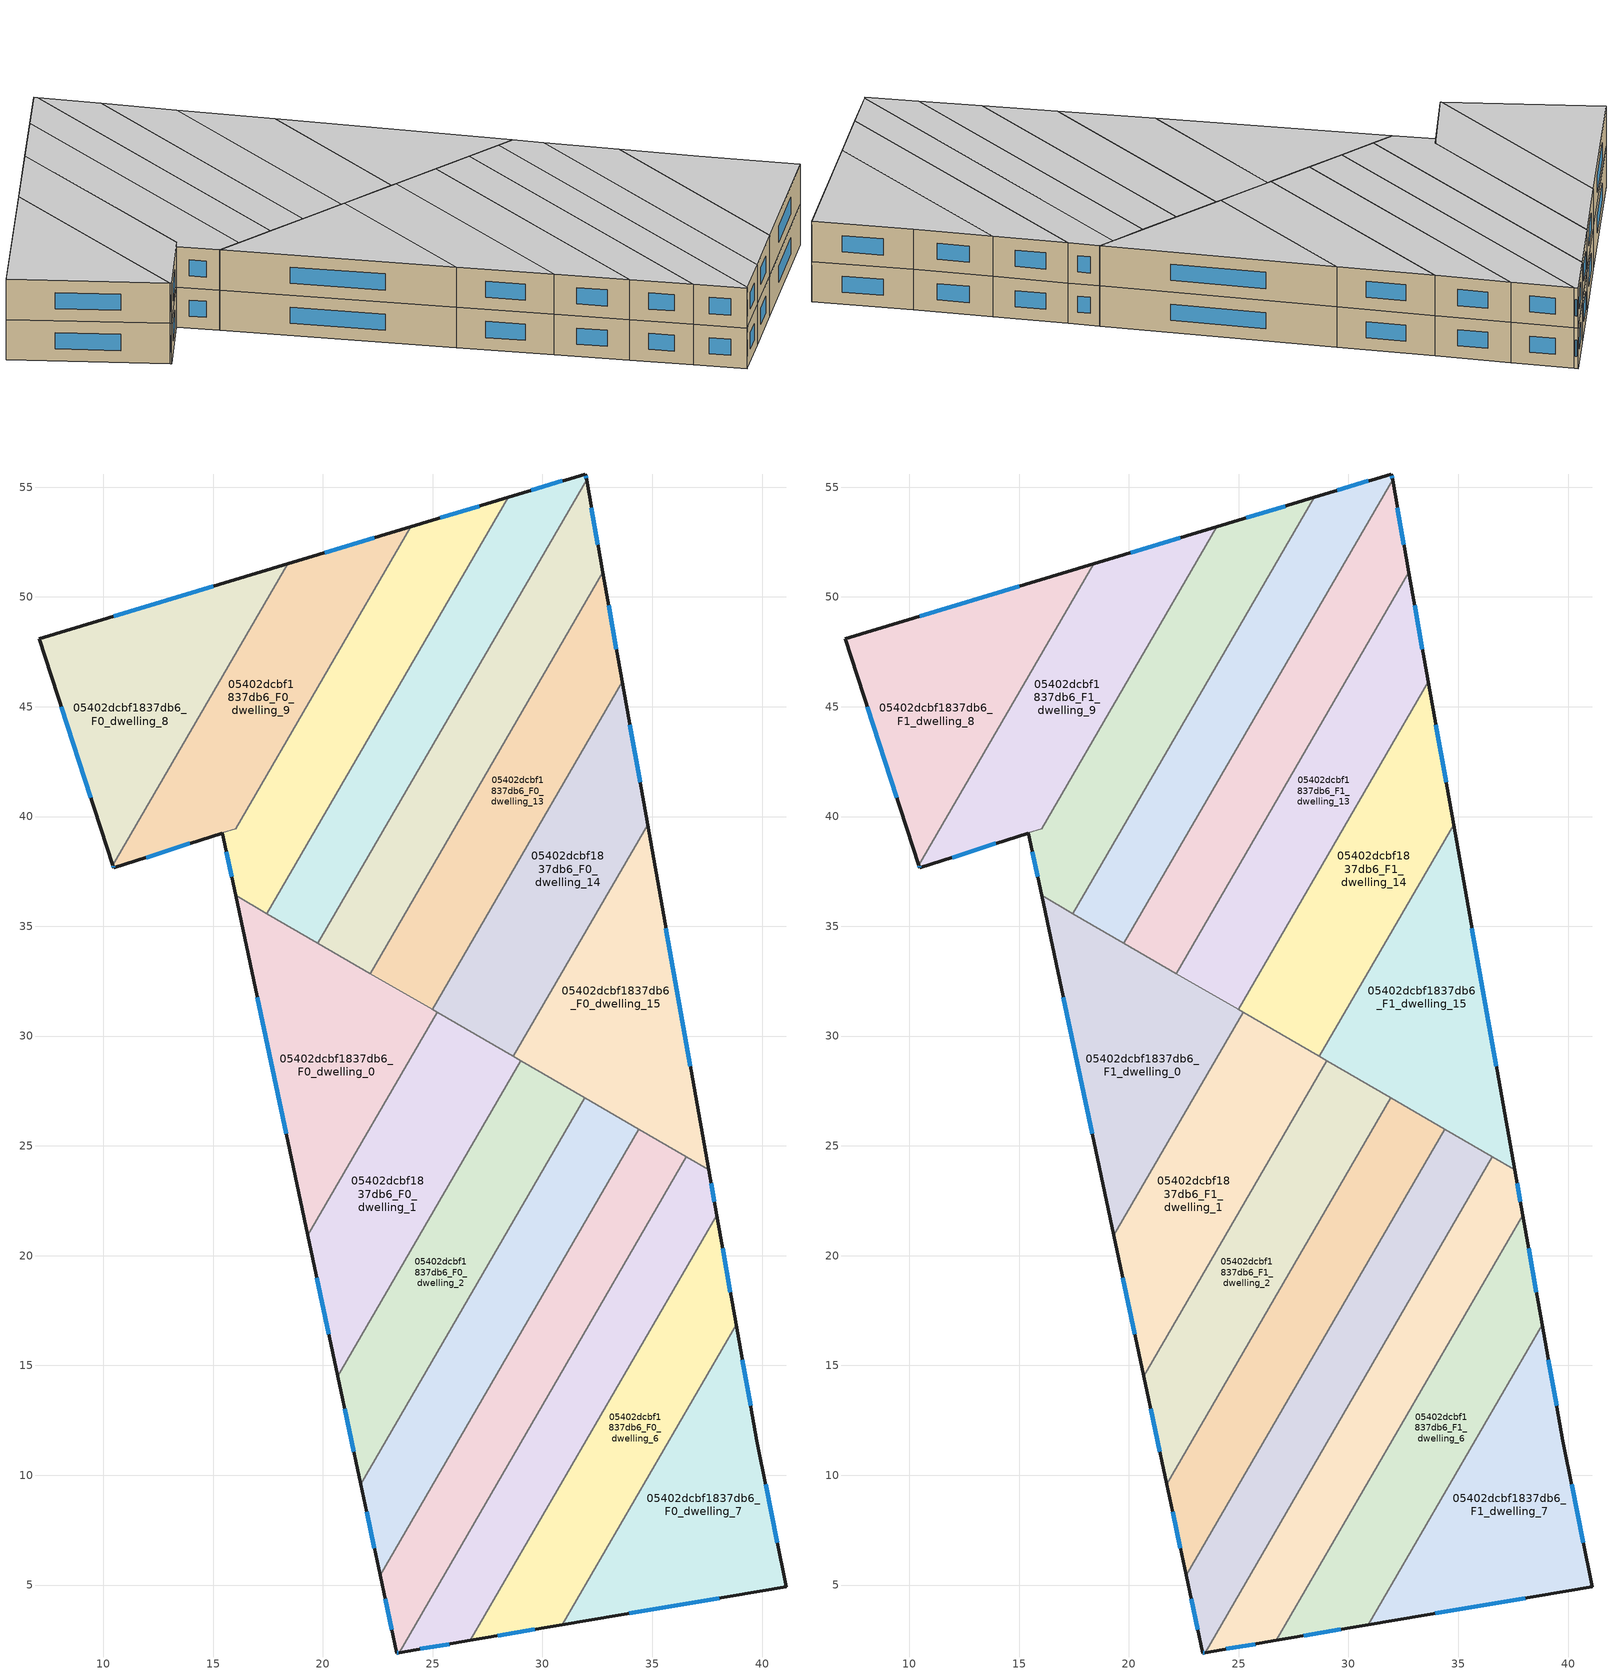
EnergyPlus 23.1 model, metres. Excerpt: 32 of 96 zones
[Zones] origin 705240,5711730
05402dcbf1837db6_F0_dwelling_0
 floor ground (EU_floor_Construction): 25.21,31.08 19.32,20.92 16.03,36.41 z0
 wall outside (EU_wall_Construction): 16.03,36.41 19.32,20.92 z0:3
 wall to 05402dcbf1837db6_F0_dwelling_1 (EU_wall_Construction): 19.32,20.92 25.21,31.08 z0:3
 wall to 05402dcbf1837db6_F0_dwelling_13 (EU_wall_Construction): 24.99,31.21 22.16,32.85 z0:3
 wall to 05402dcbf1837db6_F0_dwelling_10 (EU_wall_Construction): 17.45,35.58 16.03,36.41 z0:3
 wall to 05402dcbf1837db6_F0_dwelling_14 (EU_wall_Construction): 25.21,31.08 24.99,31.21 z0:3
 wall to 05402dcbf1837db6_F0_dwelling_11 (EU_wall_Construction): 19.78,34.23 17.45,35.58 z0:3
 wall to 05402dcbf1837db6_F0_dwelling_12 (EU_wall_Construction): 22.16,32.85 19.78,34.23 z0:3
 window (EU_Window_Construction): 17.01,31.77 18.33,25.56 z0.9:2.1
05402dcbf1837db6_F0_dwelling_1
 floor ground (EU_floor_Construction): 29.01,28.88 20.68,14.51 19.32,20.92 25.21,31.08 z0
 wall outside (EU_wall_Construction): 19.32,20.92 20.68,14.51 z0:3
 wall to 05402dcbf1837db6_F0_dwelling_2 (EU_wall_Construction): 20.68,14.51 29.01,28.88 z0:3
 wall to 05402dcbf1837db6_F0_dwelling_14 (EU_wall_Construction): 28.67,29.07 25.21,31.08 z0:3
 wall to 05402dcbf1837db6_F0_dwelling_15 (EU_wall_Construction): 29.01,28.88 28.67,29.07 z0:3
 window (EU_Window_Construction): 19.73,19 20.27,16.43 z0.9:2.1
05402dcbf1837db6_F0_dwelling_10
 floor ground (EU_floor_Construction): 28.44,54.54 17.45,35.58 16.03,36.41 15.42,39.25 16.04,39.45 24.01,53.2 z0
 wall outside (EU_wall_Construction): 28.44,54.54 24.01,53.2 / 15.42,39.25 16.03,36.41 z0:3
 wall to 05402dcbf1837db6_F0_dwelling_11 (EU_wall_Construction): 17.45,35.58 28.44,54.54 z0:3
 wall to 05402dcbf1837db6_F0_dwelling_9 (EU_wall_Construction): 24.01,53.2 16.04,39.45 15.42,39.25 z0:3
 window (EU_Window_Construction): 27.12,54.13 25.34,53.6 / 15.6,38.4 15.85,37.26 z0.9:2.1
05402dcbf1837db6_F0_dwelling_11
 floor ground (EU_floor_Construction): 31.96,55.6 32.01,55.33 19.78,34.23 17.45,35.58 28.44,54.54 z0
 wall outside (EU_wall_Construction): 32.01,55.33 31.96,55.6 28.44,54.54 z0:3
 wall to 05402dcbf1837db6_F0_dwelling_12 (EU_wall_Construction): 19.78,34.23 32.01,55.33 z0:3
 window (EU_Window_Construction): 31.99,55.41 31.97,55.52 / 30.91,55.28 29.49,54.85 z0.9:2.1
05402dcbf1837db6_F0_dwelling_12
 floor ground (EU_floor_Construction): 32.01,55.33 32.75,51.12 22.16,32.85 19.78,34.23 z0
 wall outside (EU_wall_Construction): 32.75,51.12 32.01,55.33 z0:3
 wall to 05402dcbf1837db6_F0_dwelling_13 (EU_wall_Construction): 22.16,32.85 32.75,51.12 z0:3
 window (EU_Window_Construction): 32.53,52.38 32.23,54.07 z0.9:2.1
05402dcbf1837db6_F0_dwelling_13
 floor ground (EU_floor_Construction): 32.75,51.12 33.64,46.13 24.99,31.21 22.16,32.85 z0
 wall outside (EU_wall_Construction): 33.64,46.13 32.75,51.12 z0:3
 wall to 05402dcbf1837db6_F0_dwelling_14 (EU_wall_Construction): 24.99,31.21 33.64,46.13 z0:3
 window (EU_Window_Construction): 33.37,47.62 33.02,49.62 z0.9:2.1
05402dcbf1837db6_F0_dwelling_14
 floor ground (EU_floor_Construction): 33.64,46.13 34.79,39.62 28.67,29.08 24.99,31.21 z0
 wall outside (EU_wall_Construction): 34.79,39.62 33.64,46.13 z0:3
 wall to 05402dcbf1837db6_F0_dwelling_15 (EU_wall_Construction): 28.67,29.08 34.79,39.62 z0:3
 window (EU_Window_Construction): 34.44,41.57 33.98,44.18 z0.9:2.1
05402dcbf1837db6_F0_dwelling_15
 floor ground (EU_floor_Construction): 34.79,39.62 37.57,23.92 28.67,29.08 z0
 wall outside (EU_wall_Construction): 37.57,23.92 34.79,39.62 z0:3
 wall to 05402dcbf1837db6_F0_dwelling_2 (EU_wall_Construction): 29.01,28.88 31.93,27.19 z0:3
 wall to 05402dcbf1837db6_F0_dwelling_3 (EU_wall_Construction): 31.93,27.19 34.39,25.76 z0:3
 wall to 05402dcbf1837db6_F0_dwelling_4 (EU_wall_Construction): 34.39,25.76 36.56,24.5 z0:3
 wall to 05402dcbf1837db6_F0_dwelling_5 (EU_wall_Construction): 36.56,24.5 37.57,23.92 z0:3
 window (EU_Window_Construction): 36.74,28.62 35.62,34.92 z0.9:2.1
05402dcbf1837db6_F0_dwelling_2
 floor ground (EU_floor_Construction): 31.93,27.19 21.73,9.59 20.68,14.51 29.01,28.88 z0
 wall outside (EU_wall_Construction): 20.68,14.51 21.73,9.59 z0:3
 wall to 05402dcbf1837db6_F0_dwelling_3 (EU_wall_Construction): 21.73,9.59 31.93,27.19 z0:3
 window (EU_Window_Construction): 21,13.04 21.42,11.06 z0.9:2.1
05402dcbf1837db6_F0_dwelling_3
 floor ground (EU_floor_Construction): 34.39,25.76 22.61,5.44 21.73,9.59 31.93,27.19 z0
 wall outside (EU_wall_Construction): 21.73,9.59 22.61,5.44 z0:3
 wall to 05402dcbf1837db6_F0_dwelling_4 (EU_wall_Construction): 22.61,5.44 34.39,25.76 z0:3
 window (EU_Window_Construction): 21.99,8.35 22.35,6.68 z0.9:2.1
05402dcbf1837db6_F0_dwelling_4
 floor ground (EU_floor_Construction): 36.56,24.5 23.47,1.92 23.36,1.91 22.61,5.44 34.39,25.76 z0
 wall outside (EU_wall_Construction): 22.61,5.44 23.36,1.91 23.47,1.92 z0:3
 wall to 05402dcbf1837db6_F0_dwelling_5 (EU_wall_Construction): 23.47,1.92 36.56,24.5 z0:3
 window (EU_Window_Construction): 23.39,1.91 23.44,1.92 / 22.84,4.38 23.14,2.96 z0.9:2.1
05402dcbf1837db6_F0_dwelling_5
 floor ground (EU_floor_Construction): 37.57,23.92 37.94,21.84 26.72,2.48 23.47,1.92 36.56,24.5 z0
 wall outside (EU_wall_Construction): 37.94,21.84 37.57,23.92 / 23.47,1.92 26.72,2.48 z0:3
 wall to 05402dcbf1837db6_F0_dwelling_6 (EU_wall_Construction): 26.72,2.48 37.94,21.84 z0:3
 window (EU_Window_Construction): 37.83,22.46 37.68,23.3 / 24.44,2.09 25.74,2.31 z0.9:2.1
05402dcbf1837db6_F0_dwelling_6
 floor ground (EU_floor_Construction): 37.94,21.84 38.82,16.85 30.91,3.19 26.72,2.48 z0
 wall outside (EU_wall_Construction): 26.72,2.48 30.91,3.19 / 38.82,16.85 37.94,21.84 z0:3
 wall to 05402dcbf1837db6_F0_dwelling_7 (EU_wall_Construction): 30.91,3.19 38.82,16.85 z0:3
 window (EU_Window_Construction): 27.97,2.69 29.65,2.98 / 38.56,18.34 38.2,20.34 z0.9:2.1
05402dcbf1837db6_F0_dwelling_7
 floor ground (EU_floor_Construction): 38.82,16.85 39.76,11.58 41.1,4.93 30.91,3.19 z0
 wall outside (EU_wall_Construction): 30.91,3.19 41.1,4.93 39.76,11.58 38.82,16.85 z0:3
 window (EU_Window_Construction): 39.48,13.16 39.1,15.27 / 40.7,6.92 40.16,9.59 / 33.96,3.71 38.05,4.41 z0.9:2.1
05402dcbf1837db6_F0_dwelling_8
 floor ground (EU_floor_Construction): 18.4,51.5 10.44,37.77 7.08,48.09 z0
 wall outside (EU_wall_Construction): 18.4,51.5 7.08,48.09 10.44,37.77 z0:3
 wall to 05402dcbf1837db6_F0_dwelling_9 (EU_wall_Construction): 10.44,37.77 18.4,51.5 z0:3
 window (EU_Window_Construction): 15.01,50.48 10.47,49.11 / 8.09,45 9.43,40.86 z0.9:2.1
05402dcbf1837db6_F0_dwelling_9
 floor ground (EU_floor_Construction): 24.01,53.2 16.04,39.45 10.47,37.66 10.44,37.76 18.4,51.5 z0
 wall outside (EU_wall_Construction): 10.44,37.76 10.47,37.66 15.42,39.25 / 24.01,53.2 18.4,51.5 z0:3
 window (EU_Window_Construction): 11.95,38.13 13.94,38.77 / 10.45,37.73 10.46,37.69 / 22.33,52.69 20.08,52.01 z0.9:2.1
05402dcbf1837db6_F1_dwelling_0
 floor to 05402dcbf1837db6_F0_dwelling_0 (EU_floor_Construction): 25.21,31.08 19.32,20.92 16.03,36.41 z3
 wall outside (EU_wall_Construction): 16.03,36.41 19.32,20.92 z3:6
 wall to 05402dcbf1837db6_F1_dwelling_1 (EU_wall_Construction): 19.32,20.92 25.21,31.08 z3:6
 wall to 05402dcbf1837db6_F1_dwelling_13 (EU_wall_Construction): 24.99,31.21 22.16,32.85 z3:6
 wall to 05402dcbf1837db6_F1_dwelling_10 (EU_wall_Construction): 17.45,35.58 16.03,36.41 z3:6
 wall to 05402dcbf1837db6_F1_dwelling_14 (EU_wall_Construction): 25.21,31.08 24.99,31.21 z3:6
 wall to 05402dcbf1837db6_F1_dwelling_11 (EU_wall_Construction): 19.78,34.23 17.45,35.58 z3:6
 wall to 05402dcbf1837db6_F1_dwelling_12 (EU_wall_Construction): 22.16,32.85 19.78,34.23 z3:6
 window (EU_Window_Construction): 17.01,31.77 18.33,25.56 z3.9:5.1
 ceiling to 05402dcbf1837db6_F2_dwelling_0 (EU_floor_Construction): 19.32,20.92 25.21,31.08 16.03,36.41 z6
05402dcbf1837db6_F1_dwelling_1
 floor to 05402dcbf1837db6_F0_dwelling_1 (EU_floor_Construction): 29.01,28.88 20.68,14.51 19.32,20.92 25.21,31.08 z3
 wall outside (EU_wall_Construction): 19.32,20.92 20.68,14.51 z3:6
 wall to 05402dcbf1837db6_F1_dwelling_2 (EU_wall_Construction): 20.68,14.51 29.01,28.88 z3:6
 wall to 05402dcbf1837db6_F1_dwelling_14 (EU_wall_Construction): 28.67,29.07 25.21,31.08 z3:6
 wall to 05402dcbf1837db6_F1_dwelling_15 (EU_wall_Construction): 29.01,28.88 28.67,29.07 z3:6
 window (EU_Window_Construction): 19.73,19 20.27,16.43 z3.9:5.1
 ceiling to 05402dcbf1837db6_F2_dwelling_1 (EU_floor_Construction): 20.68,14.51 29.01,28.88 25.21,31.08 19.32,20.92 z6
05402dcbf1837db6_F1_dwelling_10
 floor to 05402dcbf1837db6_F0_dwelling_10 (EU_floor_Construction): 28.44,54.54 17.45,35.58 16.03,36.41 15.42,39.25 16.04,39.45 24.01,53.2 z3
 wall outside (EU_wall_Construction): 28.44,54.54 24.01,53.2 / 15.42,39.25 16.03,36.41 z3:6
 wall to 05402dcbf1837db6_F1_dwelling_11 (EU_wall_Construction): 17.45,35.58 28.44,54.54 z3:6
 wall to 05402dcbf1837db6_F1_dwelling_9 (EU_wall_Construction): 24.01,53.2 16.04,39.45 15.42,39.25 z3:6
 window (EU_Window_Construction): 27.12,54.13 25.34,53.6 / 15.6,38.4 15.85,37.26 z3.9:5.1
 ceiling to 05402dcbf1837db6_F2_dwelling_10 (EU_floor_Construction): 17.45,35.58 28.44,54.54 24.01,53.2 16.04,39.45 15.42,39.25 16.03,36.41 z6
05402dcbf1837db6_F1_dwelling_11
 floor to 05402dcbf1837db6_F0_dwelling_11 (EU_floor_Construction): 31.96,55.6 32.01,55.33 19.78,34.23 17.45,35.58 28.44,54.54 z3
 wall outside (EU_wall_Construction): 32.01,55.33 31.96,55.6 28.44,54.54 z3:6
 wall to 05402dcbf1837db6_F1_dwelling_12 (EU_wall_Construction): 19.78,34.23 32.01,55.33 z3:6
 window (EU_Window_Construction): 31.99,55.41 31.97,55.52 / 30.91,55.28 29.49,54.85 z3.9:5.1
 ceiling to 05402dcbf1837db6_F2_dwelling_11 (EU_floor_Construction): 19.78,34.23 32.01,55.33 31.96,55.6 28.44,54.54 17.45,35.58 z6
05402dcbf1837db6_F1_dwelling_12
 floor to 05402dcbf1837db6_F0_dwelling_12 (EU_floor_Construction): 32.01,55.33 32.75,51.12 22.16,32.85 19.78,34.23 z3
 wall outside (EU_wall_Construction): 32.75,51.12 32.01,55.33 z3:6
 wall to 05402dcbf1837db6_F1_dwelling_13 (EU_wall_Construction): 22.16,32.85 32.75,51.12 z3:6
 window (EU_Window_Construction): 32.53,52.38 32.23,54.07 z3.9:5.1
 ceiling to 05402dcbf1837db6_F2_dwelling_12 (EU_floor_Construction): 22.16,32.85 32.75,51.12 32.01,55.33 19.78,34.23 z6
05402dcbf1837db6_F1_dwelling_13
 floor to 05402dcbf1837db6_F0_dwelling_13 (EU_floor_Construction): 32.75,51.12 33.64,46.13 24.99,31.21 22.16,32.85 z3
 wall outside (EU_wall_Construction): 33.64,46.13 32.75,51.12 z3:6
 wall to 05402dcbf1837db6_F1_dwelling_14 (EU_wall_Construction): 24.99,31.21 33.64,46.13 z3:6
 window (EU_Window_Construction): 33.37,47.62 33.02,49.62 z3.9:5.1
 ceiling to 05402dcbf1837db6_F2_dwelling_13 (EU_floor_Construction): 24.99,31.21 33.64,46.13 32.75,51.12 22.16,32.85 z6
05402dcbf1837db6_F1_dwelling_14
 floor to 05402dcbf1837db6_F0_dwelling_14 (EU_floor_Construction): 33.64,46.13 34.79,39.62 28.67,29.08 24.99,31.21 z3
 wall outside (EU_wall_Construction): 34.79,39.62 33.64,46.13 z3:6
 wall to 05402dcbf1837db6_F1_dwelling_15 (EU_wall_Construction): 28.67,29.08 34.79,39.62 z3:6
 window (EU_Window_Construction): 34.44,41.57 33.98,44.18 z3.9:5.1
 ceiling to 05402dcbf1837db6_F2_dwelling_14 (EU_floor_Construction): 28.67,29.08 34.79,39.62 33.64,46.13 24.99,31.21 z6
05402dcbf1837db6_F1_dwelling_15
 floor to 05402dcbf1837db6_F0_dwelling_15 (EU_floor_Construction): 34.79,39.62 37.57,23.92 28.67,29.08 z3
 wall outside (EU_wall_Construction): 37.57,23.92 34.79,39.62 z3:6
 wall to 05402dcbf1837db6_F1_dwelling_2 (EU_wall_Construction): 29.01,28.88 31.93,27.19 z3:6
 wall to 05402dcbf1837db6_F1_dwelling_3 (EU_wall_Construction): 31.93,27.19 34.39,25.76 z3:6
 wall to 05402dcbf1837db6_F1_dwelling_4 (EU_wall_Construction): 34.39,25.76 36.56,24.5 z3:6
 wall to 05402dcbf1837db6_F1_dwelling_5 (EU_wall_Construction): 36.56,24.5 37.57,23.92 z3:6
 window (EU_Window_Construction): 36.74,28.62 35.62,34.92 z3.9:5.1
 ceiling to 05402dcbf1837db6_F2_dwelling_15 (EU_floor_Construction): 37.57,23.92 34.79,39.62 28.67,29.08 z6
05402dcbf1837db6_F1_dwelling_2
 floor to 05402dcbf1837db6_F0_dwelling_2 (EU_floor_Construction): 31.93,27.19 21.73,9.59 20.68,14.51 29.01,28.88 z3
 wall outside (EU_wall_Construction): 20.68,14.51 21.73,9.59 z3:6
 wall to 05402dcbf1837db6_F1_dwelling_3 (EU_wall_Construction): 21.73,9.59 31.93,27.19 z3:6
 window (EU_Window_Construction): 21,13.04 21.42,11.06 z3.9:5.1
 ceiling to 05402dcbf1837db6_F2_dwelling_2 (EU_floor_Construction): 21.73,9.59 31.93,27.19 29.01,28.88 20.68,14.51 z6
05402dcbf1837db6_F1_dwelling_3
 floor to 05402dcbf1837db6_F0_dwelling_3 (EU_floor_Construction): 34.39,25.76 22.61,5.44 21.73,9.59 31.93,27.19 z3
 wall outside (EU_wall_Construction): 21.73,9.59 22.61,5.44 z3:6
 wall to 05402dcbf1837db6_F1_dwelling_4 (EU_wall_Construction): 22.61,5.44 34.39,25.76 z3:6
 window (EU_Window_Construction): 21.99,8.35 22.35,6.68 z3.9:5.1
 ceiling to 05402dcbf1837db6_F2_dwelling_3 (EU_floor_Construction): 22.61,5.44 34.39,25.76 31.93,27.19 21.73,9.59 z6
05402dcbf1837db6_F1_dwelling_4
 floor to 05402dcbf1837db6_F0_dwelling_4 (EU_floor_Construction): 36.56,24.5 23.47,1.92 23.36,1.91 22.61,5.44 34.39,25.76 z3
 wall outside (EU_wall_Construction): 22.61,5.44 23.36,1.91 23.47,1.92 z3:6
 wall to 05402dcbf1837db6_F1_dwelling_5 (EU_wall_Construction): 23.47,1.92 36.56,24.5 z3:6
 window (EU_Window_Construction): 23.39,1.91 23.44,1.92 / 22.84,4.38 23.14,2.96 z3.9:5.1
 ceiling to 05402dcbf1837db6_F2_dwelling_4 (EU_floor_Construction): 23.47,1.92 36.56,24.5 34.39,25.76 22.61,5.44 23.36,1.91 z6
05402dcbf1837db6_F1_dwelling_5
 floor to 05402dcbf1837db6_F0_dwelling_5 (EU_floor_Construction): 37.57,23.92 37.94,21.84 26.72,2.48 23.47,1.92 36.56,24.5 z3
 wall outside (EU_wall_Construction): 37.94,21.84 37.57,23.92 / 23.47,1.92 26.72,2.48 z3:6
 wall to 05402dcbf1837db6_F1_dwelling_6 (EU_wall_Construction): 26.72,2.48 37.94,21.84 z3:6
 window (EU_Window_Construction): 37.83,22.46 37.68,23.3 / 24.44,2.09 25.74,2.31 z3.9:5.1
 ceiling to 05402dcbf1837db6_F2_dwelling_5 (EU_floor_Construction): 26.72,2.48 37.94,21.84 37.57,23.92 36.56,24.5 23.47,1.92 z6
05402dcbf1837db6_F1_dwelling_6
 floor to 05402dcbf1837db6_F0_dwelling_6 (EU_floor_Construction): 37.94,21.84 38.82,16.85 30.91,3.19 26.72,2.48 z3
 wall outside (EU_wall_Construction): 26.72,2.48 30.91,3.19 / 38.82,16.85 37.94,21.84 z3:6
 wall to 05402dcbf1837db6_F1_dwelling_7 (EU_wall_Construction): 30.91,3.19 38.82,16.85 z3:6
 window (EU_Window_Construction): 27.97,2.69 29.65,2.98 / 38.56,18.34 38.2,20.34 z3.9:5.1
 ceiling to 05402dcbf1837db6_F2_dwelling_6 (EU_floor_Construction): 30.91,3.19 38.82,16.85 37.94,21.84 26.72,2.48 z6
05402dcbf1837db6_F1_dwelling_7
 floor to 05402dcbf1837db6_F0_dwelling_7 (EU_floor_Construction): 38.82,16.85 39.76,11.58 41.1,4.93 30.91,3.19 z3
 wall outside (EU_wall_Construction): 30.91,3.19 41.1,4.93 39.76,11.58 38.82,16.85 z3:6
 window (EU_Window_Construction): 39.48,13.16 39.1,15.27 / 40.7,6.92 40.16,9.59 / 33.96,3.71 38.05,4.41 z3.9:5.1
 ceiling to 05402dcbf1837db6_F2_dwelling_7 (EU_floor_Construction): 41.1,4.93 39.76,11.58 38.82,16.85 30.91,3.19 z6
05402dcbf1837db6_F1_dwelling_8
 floor to 05402dcbf1837db6_F0_dwelling_8 (EU_floor_Construction): 18.4,51.5 10.44,37.77 7.08,48.09 z3
 wall outside (EU_wall_Construction): 18.4,51.5 7.08,48.09 10.44,37.77 z3:6
 wall to 05402dcbf1837db6_F1_dwelling_9 (EU_wall_Construction): 10.44,37.77 18.4,51.5 z3:6
 window (EU_Window_Construction): 15.01,50.48 10.47,49.11 / 8.09,45 9.43,40.86 z3.9:5.1
 ceiling to 05402dcbf1837db6_F2_dwelling_8 (EU_floor_Construction): 10.44,37.77 18.4,51.5 7.08,48.09 z6
05402dcbf1837db6_F1_dwelling_9
 floor to 05402dcbf1837db6_F0_dwelling_9 (EU_floor_Construction): 24.01,53.2 16.04,39.45 10.47,37.66 10.44,37.76 18.4,51.5 z3
 wall outside (EU_wall_Construction): 10.44,37.76 10.47,37.66 15.42,39.25 / 24.01,53.2 18.4,51.5 z3:6
 window (EU_Window_Construction): 11.95,38.13 13.94,38.77 / 10.45,37.73 10.46,37.69 / 22.33,52.69 20.08,52.01 z3.9:5.1
 ceiling to 05402dcbf1837db6_F2_dwelling_9 (EU_floor_Construction): 16.04,39.45 24.01,53.2 18.4,51.5 10.44,37.76 10.47,37.66 z6
[Building]
EU S2 Campaign: North Axis=0; Terrain=City; Solar Distribution=FullExterior
[Site:Location]
London: Latitude=51.5; Longitude=-0.5; Time Zone=0; Elevation=25
[SizingPeriod:WeatherFileDays]
AnnualSizingPeriod: Begin Month=1; Begin Day of Month=1; End Month=12; End Day of Month=31; Day of Week for Start Day=Monday; Use Weather File Daylight Saving Period=No; Use Weather File Rain and Snow Indicators=No
[MATERIAL]
EU_InternalMass_Material: Roughness=MediumRough; Thickness=0.1; Conductivity=1; Density=1800; Specific Heat=900; Thermal Absorptance=0.9; Solar Absorptance=0.7; Visible Absorptance=0.7
[MATERIAL:NOMASS] Roughness=MediumRough; Thermal Absorptance=0.9; Solar Absorptance=0.7; Visible Absorptance=0.7
Name | Thermal Resistance
EU_wall_NoMass | 1.04674
EU_floor_NoMass | 2.04616
[WINDOWMATERIAL:SIMPLEGLAZINGSYSTEM]
EU_Window_SimpleGlazing: UFactor=4.25843; Solar Heat Gain Coefficient=0.85; Visible Transmittance=0.85
[CONSTRUCTION]
EU_wall_Construction: EU_wall_NoMass
EU_floor_Construction: EU_floor_NoMass
EU_Window_Construction: EU_Window_SimpleGlazing
EU_InternalMass_Construction: EU_InternalMass_Material
[ZONE] Type=1; Multiplier=1; Ceiling Height=autocalculate; Floor Area=autocalculate; Part of Total Floor Area=Yes
Name | Volume
05402dcbf1837db6_F0_dwelling_0; 05402dcbf1837db6_F1_dwelling_0; 05402dcbf1837db6_F0_dwelling_6; 05402dcbf1837db6_F1_dwelling_6 | 186.935
05402dcbf1837db6_F0_dwelling_1; 05402dcbf1837db6_F1_dwelling_1 | 186.94
05402dcbf1837db6_F0_dwelling_10; 05402dcbf1837db6_F1_dwelling_10 | 188.69
05402dcbf1837db6_F0_dwelling_11; 05402dcbf1837db6_F1_dwelling_11 | 188.03
05402dcbf1837db6_F0_dwelling_12; 05402dcbf1837db6_F1_dwelling_12 | 188.012
05402dcbf1837db6_F0_dwelling_13; 05402dcbf1837db6_F1_dwelling_13 | 188.083
05402dcbf1837db6_F0_dwelling_14; 05402dcbf1837db6_F1_dwelling_14 | 188.027
05402dcbf1837db6_F0_dwelling_15; 05402dcbf1837db6_F1_dwelling_15 | 188.047
05402dcbf1837db6_F0_dwelling_2; 05402dcbf1837db6_F1_dwelling_2 | 186.942
05402dcbf1837db6_F0_dwelling_3; 05402dcbf1837db6_F1_dwelling_3 | 186.916
05402dcbf1837db6_F0_dwelling_4; 05402dcbf1837db6_F1_dwelling_4 | 186.972
05402dcbf1837db6_F0_dwelling_5; 05402dcbf1837db6_F1_dwelling_5 | 186.962
05402dcbf1837db6_F0_dwelling_7; 05402dcbf1837db6_F1_dwelling_7 | 186.943
05402dcbf1837db6_F0_dwelling_8; 05402dcbf1837db6_F1_dwelling_8 | 192.348
05402dcbf1837db6_F0_dwelling_9; 05402dcbf1837db6_F1_dwelling_9 | 191.756
[INTERNALMASS] Construction=EU_InternalMass_Construction
Name | Zone or ZoneList | Surface Area
05402dcbf1837db6_F0_dwelling_0_EU_InternalMass | 05402dcbf1837db6_F0_dwelling_0 | 62.3118
05402dcbf1837db6_F0_dwelling_1_EU_InternalMass | 05402dcbf1837db6_F0_dwelling_1 | 62.3132
05402dcbf1837db6_F0_dwelling_2_EU_InternalMass | 05402dcbf1837db6_F0_dwelling_2 | 62.314
05402dcbf1837db6_F0_dwelling_3_EU_InternalMass | 05402dcbf1837db6_F0_dwelling_3 | 62.305
05402dcbf1837db6_F0_dwelling_4_EU_InternalMass | 05402dcbf1837db6_F0_dwelling_4 | 62.3242
05402dcbf1837db6_F0_dwelling_5_EU_InternalMass | 05402dcbf1837db6_F0_dwelling_5 | 62.3204
05402dcbf1837db6_F0_dwelling_6_EU_InternalMass | 05402dcbf1837db6_F0_dwelling_6 | 62.3121
05402dcbf1837db6_F0_dwelling_7_EU_InternalMass | 05402dcbf1837db6_F0_dwelling_7 | 62.3143
05402dcbf1837db6_F0_dwelling_8_EU_InternalMass | 05402dcbf1837db6_F0_dwelling_8 | 64.1134
05402dcbf1837db6_F0_dwelling_9_EU_InternalMass | 05402dcbf1837db6_F0_dwelling_9 | 63.9667
05402dcbf1837db6_F0_dwelling_10_EU_InternalMass | 05402dcbf1837db6_F0_dwelling_10 | 62.8956
05402dcbf1837db6_F0_dwelling_11_EU_InternalMass | 05402dcbf1837db6_F0_dwelling_11 | 62.6764
05402dcbf1837db6_F0_dwelling_12_EU_InternalMass | 05402dcbf1837db6_F0_dwelling_12 | 62.6708
05402dcbf1837db6_F0_dwelling_13_EU_InternalMass | 05402dcbf1837db6_F0_dwelling_13 | 62.6941
05402dcbf1837db6_F0_dwelling_14_EU_InternalMass | 05402dcbf1837db6_F0_dwelling_14 | 62.6761
05402dcbf1837db6_F0_dwelling_15_EU_InternalMass | 05402dcbf1837db6_F0_dwelling_15 | 62.6825
05402dcbf1837db6_F1_dwelling_0_EU_InternalMass | 05402dcbf1837db6_F1_dwelling_0 | 62.3118
05402dcbf1837db6_F1_dwelling_1_EU_InternalMass | 05402dcbf1837db6_F1_dwelling_1 | 62.3132
05402dcbf1837db6_F1_dwelling_2_EU_InternalMass | 05402dcbf1837db6_F1_dwelling_2 | 62.314
05402dcbf1837db6_F1_dwelling_3_EU_InternalMass | 05402dcbf1837db6_F1_dwelling_3 | 62.305
05402dcbf1837db6_F1_dwelling_4_EU_InternalMass | 05402dcbf1837db6_F1_dwelling_4 | 62.3242
05402dcbf1837db6_F1_dwelling_5_EU_InternalMass | 05402dcbf1837db6_F1_dwelling_5 | 62.3204
05402dcbf1837db6_F1_dwelling_6_EU_InternalMass | 05402dcbf1837db6_F1_dwelling_6 | 62.3121
05402dcbf1837db6_F1_dwelling_7_EU_InternalMass | 05402dcbf1837db6_F1_dwelling_7 | 62.3143
05402dcbf1837db6_F1_dwelling_8_EU_InternalMass | 05402dcbf1837db6_F1_dwelling_8 | 64.1134
05402dcbf1837db6_F1_dwelling_9_EU_InternalMass | 05402dcbf1837db6_F1_dwelling_9 | 63.9667
05402dcbf1837db6_F1_dwelling_10_EU_InternalMass | 05402dcbf1837db6_F1_dwelling_10 | 62.8956
05402dcbf1837db6_F1_dwelling_11_EU_InternalMass | 05402dcbf1837db6_F1_dwelling_11 | 62.6764
05402dcbf1837db6_F1_dwelling_12_EU_InternalMass | 05402dcbf1837db6_F1_dwelling_12 | 62.6708
05402dcbf1837db6_F1_dwelling_13_EU_InternalMass | 05402dcbf1837db6_F1_dwelling_13 | 62.6941
05402dcbf1837db6_F1_dwelling_14_EU_InternalMass | 05402dcbf1837db6_F1_dwelling_14 | 62.6761
05402dcbf1837db6_F1_dwelling_15_EU_InternalMass | 05402dcbf1837db6_F1_dwelling_15 | 62.6825
[OTHEREQUIPMENT] Fuel Type=Electricity; Design Level Calculation Method=Watts/Area; Power per Zone Floor Area=1; Fraction Latent=0; Fraction Radiant=0; Fraction Lost=0; Carbon Dioxide Generation Rate=0; EndUse Subcategory=EU_Step8_InternalGains
Name | Zone or ZoneList or Space or SpaceList | Schedule
EU_Step8_InternalGain_05402dcbf1837db6_F0_dwelling_0_f000 | 05402dcbf1837db6_F0_dwelling_0 | EU_Step8_GainSchedule_05402dcbf1837db6_F0_dwelling_0_f000
EU_Step8_InternalGain_05402dcbf1837db6_F0_dwelling_1_f000 | 05402dcbf1837db6_F0_dwelling_1 | EU_Step8_GainSchedule_05402dcbf1837db6_F0_dwelling_1_f000
EU_Step8_InternalGain_05402dcbf1837db6_F0_dwelling_2_f000 | 05402dcbf1837db6_F0_dwelling_2 | EU_Step8_GainSchedule_05402dcbf1837db6_F0_dwelling_2_f000
EU_Step8_InternalGain_05402dcbf1837db6_F0_dwelling_3_f000 | 05402dcbf1837db6_F0_dwelling_3 | EU_Step8_GainSchedule_05402dcbf1837db6_F0_dwelling_3_f000
EU_Step8_InternalGain_05402dcbf1837db6_F0_dwelling_4_f000 | 05402dcbf1837db6_F0_dwelling_4 | EU_Step8_GainSchedule_05402dcbf1837db6_F0_dwelling_4_f000
EU_Step8_InternalGain_05402dcbf1837db6_F0_dwelling_5_f000 | 05402dcbf1837db6_F0_dwelling_5 | EU_Step8_GainSchedule_05402dcbf1837db6_F0_dwelling_5_f000
EU_Step8_InternalGain_05402dcbf1837db6_F0_dwelling_6_f000 | 05402dcbf1837db6_F0_dwelling_6 | EU_Step8_GainSchedule_05402dcbf1837db6_F0_dwelling_6_f000
EU_Step8_InternalGain_05402dcbf1837db6_F0_dwelling_7_f000 | 05402dcbf1837db6_F0_dwelling_7 | EU_Step8_GainSchedule_05402dcbf1837db6_F0_dwelling_7_f000
EU_Step8_InternalGain_05402dcbf1837db6_F0_dwelling_8_f000 | 05402dcbf1837db6_F0_dwelling_8 | EU_Step8_GainSchedule_05402dcbf1837db6_F0_dwelling_8_f000
EU_Step8_InternalGain_05402dcbf1837db6_F0_dwelling_9_f000 | 05402dcbf1837db6_F0_dwelling_9 | EU_Step8_GainSchedule_05402dcbf1837db6_F0_dwelling_9_f000
EU_Step8_InternalGain_05402dcbf1837db6_F0_dwelling_10_f000 | 05402dcbf1837db6_F0_dwelling_10 | EU_Step8_GainSchedule_05402dcbf1837db6_F0_dwelling_10_f000
EU_Step8_InternalGain_05402dcbf1837db6_F0_dwelling_11_f000 | 05402dcbf1837db6_F0_dwelling_11 | EU_Step8_GainSchedule_05402dcbf1837db6_F0_dwelling_11_f000
EU_Step8_InternalGain_05402dcbf1837db6_F0_dwelling_12_f000 | 05402dcbf1837db6_F0_dwelling_12 | EU_Step8_GainSchedule_05402dcbf1837db6_F0_dwelling_12_f000
EU_Step8_InternalGain_05402dcbf1837db6_F0_dwelling_13_f000 | 05402dcbf1837db6_F0_dwelling_13 | EU_Step8_GainSchedule_05402dcbf1837db6_F0_dwelling_13_f000
EU_Step8_InternalGain_05402dcbf1837db6_F0_dwelling_14_f000 | 05402dcbf1837db6_F0_dwelling_14 | EU_Step8_GainSchedule_05402dcbf1837db6_F0_dwelling_14_f000
EU_Step8_InternalGain_05402dcbf1837db6_F0_dwelling_15_f000 | 05402dcbf1837db6_F0_dwelling_15 | EU_Step8_GainSchedule_05402dcbf1837db6_F0_dwelling_15_f000
EU_Step8_InternalGain_05402dcbf1837db6_F1_dwelling_0_f000 | 05402dcbf1837db6_F1_dwelling_0 | EU_Step8_GainSchedule_05402dcbf1837db6_F1_dwelling_0_f000
EU_Step8_InternalGain_05402dcbf1837db6_F1_dwelling_1_f000 | 05402dcbf1837db6_F1_dwelling_1 | EU_Step8_GainSchedule_05402dcbf1837db6_F1_dwelling_1_f000
EU_Step8_InternalGain_05402dcbf1837db6_F1_dwelling_2_f000 | 05402dcbf1837db6_F1_dwelling_2 | EU_Step8_GainSchedule_05402dcbf1837db6_F1_dwelling_2_f000
EU_Step8_InternalGain_05402dcbf1837db6_F1_dwelling_3_f000 | 05402dcbf1837db6_F1_dwelling_3 | EU_Step8_GainSchedule_05402dcbf1837db6_F1_dwelling_3_f000
EU_Step8_InternalGain_05402dcbf1837db6_F1_dwelling_4_f000 | 05402dcbf1837db6_F1_dwelling_4 | EU_Step8_GainSchedule_05402dcbf1837db6_F1_dwelling_4_f000
EU_Step8_InternalGain_05402dcbf1837db6_F1_dwelling_5_f000 | 05402dcbf1837db6_F1_dwelling_5 | EU_Step8_GainSchedule_05402dcbf1837db6_F1_dwelling_5_f000
EU_Step8_InternalGain_05402dcbf1837db6_F1_dwelling_6_f000 | 05402dcbf1837db6_F1_dwelling_6 | EU_Step8_GainSchedule_05402dcbf1837db6_F1_dwelling_6_f000
EU_Step8_InternalGain_05402dcbf1837db6_F1_dwelling_7_f000 | 05402dcbf1837db6_F1_dwelling_7 | EU_Step8_GainSchedule_05402dcbf1837db6_F1_dwelling_7_f000
EU_Step8_InternalGain_05402dcbf1837db6_F1_dwelling_8_f000 | 05402dcbf1837db6_F1_dwelling_8 | EU_Step8_GainSchedule_05402dcbf1837db6_F1_dwelling_8_f000
EU_Step8_InternalGain_05402dcbf1837db6_F1_dwelling_9_f000 | 05402dcbf1837db6_F1_dwelling_9 | EU_Step8_GainSchedule_05402dcbf1837db6_F1_dwelling_9_f000
EU_Step8_InternalGain_05402dcbf1837db6_F1_dwelling_10_f000 | 05402dcbf1837db6_F1_dwelling_10 | EU_Step8_GainSchedule_05402dcbf1837db6_F1_dwelling_10_f000
EU_Step8_InternalGain_05402dcbf1837db6_F1_dwelling_11_f000 | 05402dcbf1837db6_F1_dwelling_11 | EU_Step8_GainSchedule_05402dcbf1837db6_F1_dwelling_11_f000
EU_Step8_InternalGain_05402dcbf1837db6_F1_dwelling_12_f000 | 05402dcbf1837db6_F1_dwelling_12 | EU_Step8_GainSchedule_05402dcbf1837db6_F1_dwelling_12_f000
EU_Step8_InternalGain_05402dcbf1837db6_F1_dwelling_13_f000 | 05402dcbf1837db6_F1_dwelling_13 | EU_Step8_GainSchedule_05402dcbf1837db6_F1_dwelling_13_f000
EU_Step8_InternalGain_05402dcbf1837db6_F1_dwelling_14_f000 | 05402dcbf1837db6_F1_dwelling_14 | EU_Step8_GainSchedule_05402dcbf1837db6_F1_dwelling_14_f000
EU_Step8_InternalGain_05402dcbf1837db6_F1_dwelling_15_f000 | 05402dcbf1837db6_F1_dwelling_15 | EU_Step8_GainSchedule_05402dcbf1837db6_F1_dwelling_15_f000
[ZONEVENTILATION:DESIGNFLOWRATE] Schedule=EU_AlwaysOn; Design Flow Rate Calculation Method=AirChanges/Hour; Air Changes per Hour=0.488719; Ventilation Type=Natural; Fan Pressure Rise=0; Fan Total Efficiency=1; Constant Term Coefficient=1; Temperature Term Coefficient=0; Velocity Term Coefficient=0; Velocity Squared Term Coefficient=0; Minimum Indoor Temperature=-100; Maximum Indoor Temperature=100; Delta Temperature=-100; Minimum Outdoor Temperature=-100; Maximum Outdoor Temperature=100; Maximum Wind Speed=40
Name | Zone or ZoneList or Space or SpaceList
EU_ConstantAir_05402dcbf1837db6_F0_dwelling_0 | 05402dcbf1837db6_F0_dwelling_0
EU_ConstantAir_05402dcbf1837db6_F0_dwelling_1 | 05402dcbf1837db6_F0_dwelling_1
EU_ConstantAir_05402dcbf1837db6_F0_dwelling_2 | 05402dcbf1837db6_F0_dwelling_2
EU_ConstantAir_05402dcbf1837db6_F0_dwelling_3 | 05402dcbf1837db6_F0_dwelling_3
EU_ConstantAir_05402dcbf1837db6_F0_dwelling_4 | 05402dcbf1837db6_F0_dwelling_4
EU_ConstantAir_05402dcbf1837db6_F0_dwelling_5 | 05402dcbf1837db6_F0_dwelling_5
EU_ConstantAir_05402dcbf1837db6_F0_dwelling_6 | 05402dcbf1837db6_F0_dwelling_6
EU_ConstantAir_05402dcbf1837db6_F0_dwelling_7 | 05402dcbf1837db6_F0_dwelling_7
EU_ConstantAir_05402dcbf1837db6_F0_dwelling_8 | 05402dcbf1837db6_F0_dwelling_8
EU_ConstantAir_05402dcbf1837db6_F0_dwelling_9 | 05402dcbf1837db6_F0_dwelling_9
EU_ConstantAir_05402dcbf1837db6_F0_dwelling_10 | 05402dcbf1837db6_F0_dwelling_10
EU_ConstantAir_05402dcbf1837db6_F0_dwelling_11 | 05402dcbf1837db6_F0_dwelling_11
EU_ConstantAir_05402dcbf1837db6_F0_dwelling_12 | 05402dcbf1837db6_F0_dwelling_12
EU_ConstantAir_05402dcbf1837db6_F0_dwelling_13 | 05402dcbf1837db6_F0_dwelling_13
EU_ConstantAir_05402dcbf1837db6_F0_dwelling_14 | 05402dcbf1837db6_F0_dwelling_14
EU_ConstantAir_05402dcbf1837db6_F0_dwelling_15 | 05402dcbf1837db6_F0_dwelling_15
EU_ConstantAir_05402dcbf1837db6_F1_dwelling_0 | 05402dcbf1837db6_F1_dwelling_0
EU_ConstantAir_05402dcbf1837db6_F1_dwelling_1 | 05402dcbf1837db6_F1_dwelling_1
EU_ConstantAir_05402dcbf1837db6_F1_dwelling_2 | 05402dcbf1837db6_F1_dwelling_2
EU_ConstantAir_05402dcbf1837db6_F1_dwelling_3 | 05402dcbf1837db6_F1_dwelling_3
EU_ConstantAir_05402dcbf1837db6_F1_dwelling_4 | 05402dcbf1837db6_F1_dwelling_4
EU_ConstantAir_05402dcbf1837db6_F1_dwelling_5 | 05402dcbf1837db6_F1_dwelling_5
EU_ConstantAir_05402dcbf1837db6_F1_dwelling_6 | 05402dcbf1837db6_F1_dwelling_6
EU_ConstantAir_05402dcbf1837db6_F1_dwelling_7 | 05402dcbf1837db6_F1_dwelling_7
EU_ConstantAir_05402dcbf1837db6_F1_dwelling_8 | 05402dcbf1837db6_F1_dwelling_8
EU_ConstantAir_05402dcbf1837db6_F1_dwelling_9 | 05402dcbf1837db6_F1_dwelling_9
EU_ConstantAir_05402dcbf1837db6_F1_dwelling_10 | 05402dcbf1837db6_F1_dwelling_10
EU_ConstantAir_05402dcbf1837db6_F1_dwelling_11 | 05402dcbf1837db6_F1_dwelling_11
EU_ConstantAir_05402dcbf1837db6_F1_dwelling_12 | 05402dcbf1837db6_F1_dwelling_12
EU_ConstantAir_05402dcbf1837db6_F1_dwelling_13 | 05402dcbf1837db6_F1_dwelling_13
EU_ConstantAir_05402dcbf1837db6_F1_dwelling_14 | 05402dcbf1837db6_F1_dwelling_14
EU_ConstantAir_05402dcbf1837db6_F1_dwelling_15 | 05402dcbf1837db6_F1_dwelling_15
[HVACTEMPLATE:THERMOSTAT] Constant Heating Setpoint=20; Constant Cooling Setpoint=50
EU_HeatOnly_05402dcbf1837db6_F0_dwelling_0; EU_HeatOnly_05402dcbf1837db6_F0_dwelling_1; EU_HeatOnly_05402dcbf1837db6_F0_dwelling_2; EU_HeatOnly_05402dcbf1837db6_F0_dwelling_3; EU_HeatOnly_05402dcbf1837db6_F0_dwelling_4; EU_HeatOnly_05402dcbf1837db6_F0_dwelling_5; EU_HeatOnly_05402dcbf1837db6_F0_dwelling_6; EU_HeatOnly_05402dcbf1837db6_F0_dwelling_7; EU_HeatOnly_05402dcbf1837db6_F0_dwelling_8; EU_HeatOnly_05402dcbf1837db6_F0_dwelling_9; EU_HeatOnly_05402dcbf1837db6_F0_dwelling_10; EU_HeatOnly_05402dcbf1837db6_F0_dwelling_11; EU_HeatOnly_05402dcbf1837db6_F0_dwelling_12; EU_HeatOnly_05402dcbf1837db6_F0_dwelling_13; EU_HeatOnly_05402dcbf1837db6_F0_dwelling_14; EU_HeatOnly_05402dcbf1837db6_F0_dwelling_15; EU_HeatOnly_05402dcbf1837db6_F1_dwelling_0; EU_HeatOnly_05402dcbf1837db6_F1_dwelling_1; EU_HeatOnly_05402dcbf1837db6_F1_dwelling_2; EU_HeatOnly_05402dcbf1837db6_F1_dwelling_3; EU_HeatOnly_05402dcbf1837db6_F1_dwelling_4; EU_HeatOnly_05402dcbf1837db6_F1_dwelling_5; EU_HeatOnly_05402dcbf1837db6_F1_dwelling_6; EU_HeatOnly_05402dcbf1837db6_F1_dwelling_7; EU_HeatOnly_05402dcbf1837db6_F1_dwelling_8; EU_HeatOnly_05402dcbf1837db6_F1_dwelling_9; EU_HeatOnly_05402dcbf1837db6_F1_dwelling_10; EU_HeatOnly_05402dcbf1837db6_F1_dwelling_11; EU_HeatOnly_05402dcbf1837db6_F1_dwelling_12; EU_HeatOnly_05402dcbf1837db6_F1_dwelling_13; EU_HeatOnly_05402dcbf1837db6_F1_dwelling_14; EU_HeatOnly_05402dcbf1837db6_F1_dwelling_15; EU_HeatOnly_05402dcbf1837db6_F2_dwelling_0; EU_HeatOnly_05402dcbf1837db6_F2_dwelling_1; EU_HeatOnly_05402dcbf1837db6_F2_dwelling_2; EU_HeatOnly_05402dcbf1837db6_F2_dwelling_3; EU_HeatOnly_05402dcbf1837db6_F2_dwelling_4; EU_HeatOnly_05402dcbf1837db6_F2_dwelling_5; EU_HeatOnly_05402dcbf1837db6_F2_dwelling_6; EU_HeatOnly_05402dcbf1837db6_F2_dwelling_7; EU_HeatOnly_05402dcbf1837db6_F2_dwelling_8; EU_HeatOnly_05402dcbf1837db6_F2_dwelling_9; EU_HeatOnly_05402dcbf1837db6_F2_dwelling_10; EU_HeatOnly_05402dcbf1837db6_F2_dwelling_11; EU_HeatOnly_05402dcbf1837db6_F2_dwelling_12; EU_HeatOnly_05402dcbf1837db6_F2_dwelling_13; EU_HeatOnly_05402dcbf1837db6_F2_dwelling_14; EU_HeatOnly_05402dcbf1837db6_F2_dwelling_15; EU_HeatOnly_05402dcbf1837db6_F3_dwelling_0; EU_HeatOnly_05402dcbf1837db6_F3_dwelling_1; EU_HeatOnly_05402dcbf1837db6_F3_dwelling_2; EU_HeatOnly_05402dcbf1837db6_F3_dwelling_3; EU_HeatOnly_05402dcbf1837db6_F3_dwelling_4; EU_HeatOnly_05402dcbf1837db6_F3_dwelling_5; EU_HeatOnly_05402dcbf1837db6_F3_dwelling_6; EU_HeatOnly_05402dcbf1837db6_F3_dwelling_7; EU_HeatOnly_05402dcbf1837db6_F3_dwelling_8; EU_HeatOnly_05402dcbf1837db6_F3_dwelling_9; EU_HeatOnly_05402dcbf1837db6_F3_dwelling_10; EU_HeatOnly_05402dcbf1837db6_F3_dwelling_11; EU_HeatOnly_05402dcbf1837db6_F3_dwelling_12; EU_HeatOnly_05402dcbf1837db6_F3_dwelling_13; EU_HeatOnly_05402dcbf1837db6_F3_dwelling_14; EU_HeatOnly_05402dcbf1837db6_F3_dwelling_15; EU_HeatOnly_05402dcbf1837db6_F4_dwelling_0; EU_HeatOnly_05402dcbf1837db6_F4_dwelling_1; EU_HeatOnly_05402dcbf1837db6_F4_dwelling_2; EU_HeatOnly_05402dcbf1837db6_F4_dwelling_3; EU_HeatOnly_05402dcbf1837db6_F4_dwelling_4; EU_HeatOnly_05402dcbf1837db6_F4_dwelling_5; EU_HeatOnly_05402dcbf1837db6_F4_dwelling_6; EU_HeatOnly_05402dcbf1837db6_F4_dwelling_7; EU_HeatOnly_05402dcbf1837db6_F4_dwelling_8; EU_HeatOnly_05402dcbf1837db6_F4_dwelling_9; EU_HeatOnly_05402dcbf1837db6_F4_dwelling_10; EU_HeatOnly_05402dcbf1837db6_F4_dwelling_11; EU_HeatOnly_05402dcbf1837db6_F4_dwelling_12; EU_HeatOnly_05402dcbf1837db6_F4_dwelling_13; EU_HeatOnly_05402dcbf1837db6_F4_dwelling_14; EU_HeatOnly_05402dcbf1837db6_F4_dwelling_15; EU_HeatOnly_05402dcbf1837db6_F5_dwelling_0; EU_HeatOnly_05402dcbf1837db6_F5_dwelling_1; EU_HeatOnly_05402dcbf1837db6_F5_dwelling_2
[HVACTEMPLATE:ZONE:IDEALLOADSAIRSYSTEM] System Availability Schedule=EU_AlwaysOn; Maximum Heating Supply Air Temperature=50; Minimum Cooling Supply Air Temperature=13; Maximum Heating Supply Air Humidity Ratio=0.0156; Minimum Cooling Supply Air Humidity Ratio=0.0077; Heating Limit=NoLimit; Cooling Limit=NoLimit; Heating Availability Schedule=EU_AlwaysOn; Cooling Availability Schedule=EU_CoolingOff; Dehumidification Control Type=ConstantSensibleHeatRatio; Cooling Sensible Heat Ratio=0.7; Dehumidification Setpoint=60; Humidification Control Type=None; Humidification Setpoint=30; Outdoor Air Method=None; Outdoor Air Flow Rate per Person=0.00944; Outdoor Air Flow Rate per Zone Floor Area=0; Outdoor Air Flow Rate per Zone=0; Demand Controlled Ventilation Type=None; Outdoor Air Economizer Type=NoEconomizer; Heat Recovery Type=None; Sensible Heat Recovery Effectiveness=0.7; Latent Heat Recovery Effectiveness=0.65
Name | Template Thermostat
05402dcbf1837db6_F0_dwelling_0 | EU_HeatOnly_05402dcbf1837db6_F0_dwelling_0
05402dcbf1837db6_F0_dwelling_1 | EU_HeatOnly_05402dcbf1837db6_F0_dwelling_1
05402dcbf1837db6_F0_dwelling_2 | EU_HeatOnly_05402dcbf1837db6_F0_dwelling_2
05402dcbf1837db6_F0_dwelling_3 | EU_HeatOnly_05402dcbf1837db6_F0_dwelling_3
05402dcbf1837db6_F0_dwelling_4 | EU_HeatOnly_05402dcbf1837db6_F0_dwelling_4
05402dcbf1837db6_F0_dwelling_5 | EU_HeatOnly_05402dcbf1837db6_F0_dwelling_5
05402dcbf1837db6_F0_dwelling_6 | EU_HeatOnly_05402dcbf1837db6_F0_dwelling_6
05402dcbf1837db6_F0_dwelling_7 | EU_HeatOnly_05402dcbf1837db6_F0_dwelling_7
05402dcbf1837db6_F0_dwelling_8 | EU_HeatOnly_05402dcbf1837db6_F0_dwelling_8
05402dcbf1837db6_F0_dwelling_9 | EU_HeatOnly_05402dcbf1837db6_F0_dwelling_9
05402dcbf1837db6_F0_dwelling_10 | EU_HeatOnly_05402dcbf1837db6_F0_dwelling_10
05402dcbf1837db6_F0_dwelling_11 | EU_HeatOnly_05402dcbf1837db6_F0_dwelling_11
05402dcbf1837db6_F0_dwelling_12 | EU_HeatOnly_05402dcbf1837db6_F0_dwelling_12
05402dcbf1837db6_F0_dwelling_13 | EU_HeatOnly_05402dcbf1837db6_F0_dwelling_13
05402dcbf1837db6_F0_dwelling_14 | EU_HeatOnly_05402dcbf1837db6_F0_dwelling_14
05402dcbf1837db6_F0_dwelling_15 | EU_HeatOnly_05402dcbf1837db6_F0_dwelling_15
05402dcbf1837db6_F1_dwelling_0 | EU_HeatOnly_05402dcbf1837db6_F1_dwelling_0
05402dcbf1837db6_F1_dwelling_1 | EU_HeatOnly_05402dcbf1837db6_F1_dwelling_1
05402dcbf1837db6_F1_dwelling_2 | EU_HeatOnly_05402dcbf1837db6_F1_dwelling_2
05402dcbf1837db6_F1_dwelling_3 | EU_HeatOnly_05402dcbf1837db6_F1_dwelling_3
05402dcbf1837db6_F1_dwelling_4 | EU_HeatOnly_05402dcbf1837db6_F1_dwelling_4
05402dcbf1837db6_F1_dwelling_5 | EU_HeatOnly_05402dcbf1837db6_F1_dwelling_5
05402dcbf1837db6_F1_dwelling_6 | EU_HeatOnly_05402dcbf1837db6_F1_dwelling_6
05402dcbf1837db6_F1_dwelling_7 | EU_HeatOnly_05402dcbf1837db6_F1_dwelling_7
05402dcbf1837db6_F1_dwelling_8 | EU_HeatOnly_05402dcbf1837db6_F1_dwelling_8
05402dcbf1837db6_F1_dwelling_9 | EU_HeatOnly_05402dcbf1837db6_F1_dwelling_9
05402dcbf1837db6_F1_dwelling_10 | EU_HeatOnly_05402dcbf1837db6_F1_dwelling_10
05402dcbf1837db6_F1_dwelling_11 | EU_HeatOnly_05402dcbf1837db6_F1_dwelling_11
05402dcbf1837db6_F1_dwelling_12 | EU_HeatOnly_05402dcbf1837db6_F1_dwelling_12
05402dcbf1837db6_F1_dwelling_13 | EU_HeatOnly_05402dcbf1837db6_F1_dwelling_13
05402dcbf1837db6_F1_dwelling_14 | EU_HeatOnly_05402dcbf1837db6_F1_dwelling_14
05402dcbf1837db6_F1_dwelling_15 | EU_HeatOnly_05402dcbf1837db6_F1_dwelling_15
[SIZING:ZONE] Zone Cooling Design Supply Air Temperature Input Method=SupplyAirTemperature; Zone Cooling Design Supply Air Temperature=13; Zone Heating Design Supply Air Temperature Input Method=SupplyAirTemperature; Zone Heating Design Supply Air Temperature=50; Zone Cooling Design Supply Air Humidity Ratio=0.008; Zone Heating Design Supply Air Humidity Ratio=0.008; Cooling Design Air Flow Method=DesignDay; Cooling Design Air Flow Rate=0; Cooling Minimum Air Flow per Zone Floor Area=0.000762; Cooling Minimum Air Flow=0; Cooling Minimum Air Flow Fraction=0.2; Heating Design Air Flow Method=DesignDay; Heating Design Air Flow Rate=0; Heating Maximum Air Flow per Zone Floor Area=0.002032; Heating Maximum Air Flow=0.141576; Heating Maximum Air Flow Fraction=0.3; Account for Dedicated Outdoor Air System=No; Dedicated Outdoor Air System Control Strategy=NeutralSupplyAir; Dedicated Outdoor Air Low Setpoint Temperature for Design=autosize; Dedicated Outdoor Air High Setpoint Temperature for Design=autosize; Zone Load Sizing Method=Sensible Load Only No Latent Load; Zone Latent Cooling Design Supply Air Humidity Ratio Input Method=HumidityRatioDifference; Zone Cooling Design Supply Air Humidity Ratio Difference=0.005; Zone Latent Heating Design Supply Air Humidity Ratio Input Method=HumidityRatioDifference; Zone Humidification Design Supply Air Humidity Ratio Difference=0.005
05402dcbf1837db6_F0_dwelling_0; 05402dcbf1837db6_F0_dwelling_1; 05402dcbf1837db6_F0_dwelling_2; 05402dcbf1837db6_F0_dwelling_3; 05402dcbf1837db6_F0_dwelling_4; 05402dcbf1837db6_F0_dwelling_5; 05402dcbf1837db6_F0_dwelling_6; 05402dcbf1837db6_F0_dwelling_7; 05402dcbf1837db6_F0_dwelling_8; 05402dcbf1837db6_F0_dwelling_9; 05402dcbf1837db6_F0_dwelling_10; 05402dcbf1837db6_F0_dwelling_11; 05402dcbf1837db6_F0_dwelling_12; 05402dcbf1837db6_F0_dwelling_13; 05402dcbf1837db6_F0_dwelling_14; 05402dcbf1837db6_F0_dwelling_15; 05402dcbf1837db6_F1_dwelling_0; 05402dcbf1837db6_F1_dwelling_1; 05402dcbf1837db6_F1_dwelling_2; 05402dcbf1837db6_F1_dwelling_3; 05402dcbf1837db6_F1_dwelling_4; 05402dcbf1837db6_F1_dwelling_5; 05402dcbf1837db6_F1_dwelling_6; 05402dcbf1837db6_F1_dwelling_7; 05402dcbf1837db6_F1_dwelling_8; 05402dcbf1837db6_F1_dwelling_9; 05402dcbf1837db6_F1_dwelling_10; 05402dcbf1837db6_F1_dwelling_11; 05402dcbf1837db6_F1_dwelling_12; 05402dcbf1837db6_F1_dwelling_13; 05402dcbf1837db6_F1_dwelling_14; 05402dcbf1837db6_F1_dwelling_15
[SCHEDULE:CONSTANT]
Name | Hourly Value
EU_AlwaysOn | 1
EU_CoolingOff | 0
[SCHEDULE:FILE] Column Number=1; Rows to Skip at Top=0; Number of Hours of Data=8760; Column Separator=Comma; Interpolate to Timestep=No; Minutes per Item=60; Adjust Schedule for Daylight Savings=Yes
Name | File
EU_Step8_GainSchedule_05402dcbf1837db6_F0_dwelling_0_f000 | ../../schedules/05402dcbf1837db6/05402dcbf1837db6_F0_dwelling_0_f000_gain.csv
EU_Step8_GainSchedule_05402dcbf1837db6_F0_dwelling_1_f000 | ../../schedules/05402dcbf1837db6/05402dcbf1837db6_F0_dwelling_1_f000_gain.csv
EU_Step8_GainSchedule_05402dcbf1837db6_F0_dwelling_2_f000 | ../../schedules/05402dcbf1837db6/05402dcbf1837db6_F0_dwelling_2_f000_gain.csv
EU_Step8_GainSchedule_05402dcbf1837db6_F0_dwelling_3_f000 | ../../schedules/05402dcbf1837db6/05402dcbf1837db6_F0_dwelling_3_f000_gain.csv
EU_Step8_GainSchedule_05402dcbf1837db6_F0_dwelling_4_f000 | ../../schedules/05402dcbf1837db6/05402dcbf1837db6_F0_dwelling_4_f000_gain.csv
EU_Step8_GainSchedule_05402dcbf1837db6_F0_dwelling_5_f000 | ../../schedules/05402dcbf1837db6/05402dcbf1837db6_F0_dwelling_5_f000_gain.csv
EU_Step8_GainSchedule_05402dcbf1837db6_F0_dwelling_6_f000 | ../../schedules/05402dcbf1837db6/05402dcbf1837db6_F0_dwelling_6_f000_gain.csv
EU_Step8_GainSchedule_05402dcbf1837db6_F0_dwelling_7_f000 | ../../schedules/05402dcbf1837db6/05402dcbf1837db6_F0_dwelling_7_f000_gain.csv
EU_Step8_GainSchedule_05402dcbf1837db6_F0_dwelling_8_f000 | ../../schedules/05402dcbf1837db6/05402dcbf1837db6_F0_dwelling_8_f000_gain.csv
EU_Step8_GainSchedule_05402dcbf1837db6_F0_dwelling_9_f000 | ../../schedules/05402dcbf1837db6/05402dcbf1837db6_F0_dwelling_9_f000_gain.csv
EU_Step8_GainSchedule_05402dcbf1837db6_F0_dwelling_10_f000 | ../../schedules/05402dcbf1837db6/05402dcbf1837db6_F0_dwelling_10_f000_gain.csv
EU_Step8_GainSchedule_05402dcbf1837db6_F0_dwelling_11_f000 | ../../schedules/05402dcbf1837db6/05402dcbf1837db6_F0_dwelling_11_f000_gain.csv
EU_Step8_GainSchedule_05402dcbf1837db6_F0_dwelling_12_f000 | ../../schedules/05402dcbf1837db6/05402dcbf1837db6_F0_dwelling_12_f000_gain.csv
EU_Step8_GainSchedule_05402dcbf1837db6_F0_dwelling_13_f000 | ../../schedules/05402dcbf1837db6/05402dcbf1837db6_F0_dwelling_13_f000_gain.csv
EU_Step8_GainSchedule_05402dcbf1837db6_F0_dwelling_14_f000 | ../../schedules/05402dcbf1837db6/05402dcbf1837db6_F0_dwelling_14_f000_gain.csv
EU_Step8_GainSchedule_05402dcbf1837db6_F0_dwelling_15_f000 | ../../schedules/05402dcbf1837db6/05402dcbf1837db6_F0_dwelling_15_f000_gain.csv
EU_Step8_GainSchedule_05402dcbf1837db6_F1_dwelling_0_f000 | ../../schedules/05402dcbf1837db6/05402dcbf1837db6_F1_dwelling_0_f000_gain.csv
EU_Step8_GainSchedule_05402dcbf1837db6_F1_dwelling_1_f000 | ../../schedules/05402dcbf1837db6/05402dcbf1837db6_F1_dwelling_1_f000_gain.csv
EU_Step8_GainSchedule_05402dcbf1837db6_F1_dwelling_2_f000 | ../../schedules/05402dcbf1837db6/05402dcbf1837db6_F1_dwelling_2_f000_gain.csv
EU_Step8_GainSchedule_05402dcbf1837db6_F1_dwelling_3_f000 | ../../schedules/05402dcbf1837db6/05402dcbf1837db6_F1_dwelling_3_f000_gain.csv
EU_Step8_GainSchedule_05402dcbf1837db6_F1_dwelling_4_f000 | ../../schedules/05402dcbf1837db6/05402dcbf1837db6_F1_dwelling_4_f000_gain.csv
EU_Step8_GainSchedule_05402dcbf1837db6_F1_dwelling_5_f000 | ../../schedules/05402dcbf1837db6/05402dcbf1837db6_F1_dwelling_5_f000_gain.csv
EU_Step8_GainSchedule_05402dcbf1837db6_F1_dwelling_6_f000 | ../../schedules/05402dcbf1837db6/05402dcbf1837db6_F1_dwelling_6_f000_gain.csv
EU_Step8_GainSchedule_05402dcbf1837db6_F1_dwelling_7_f000 | ../../schedules/05402dcbf1837db6/05402dcbf1837db6_F1_dwelling_7_f000_gain.csv
EU_Step8_GainSchedule_05402dcbf1837db6_F1_dwelling_8_f000 | ../../schedules/05402dcbf1837db6/05402dcbf1837db6_F1_dwelling_8_f000_gain.csv
EU_Step8_GainSchedule_05402dcbf1837db6_F1_dwelling_9_f000 | ../../schedules/05402dcbf1837db6/05402dcbf1837db6_F1_dwelling_9_f000_gain.csv
EU_Step8_GainSchedule_05402dcbf1837db6_F1_dwelling_10_f000 | ../../schedules/05402dcbf1837db6/05402dcbf1837db6_F1_dwelling_10_f000_gain.csv
EU_Step8_GainSchedule_05402dcbf1837db6_F1_dwelling_11_f000 | ../../schedules/05402dcbf1837db6/05402dcbf1837db6_F1_dwelling_11_f000_gain.csv
EU_Step8_GainSchedule_05402dcbf1837db6_F1_dwelling_12_f000 | ../../schedules/05402dcbf1837db6/05402dcbf1837db6_F1_dwelling_12_f000_gain.csv
EU_Step8_GainSchedule_05402dcbf1837db6_F1_dwelling_13_f000 | ../../schedules/05402dcbf1837db6/05402dcbf1837db6_F1_dwelling_13_f000_gain.csv
EU_Step8_GainSchedule_05402dcbf1837db6_F1_dwelling_14_f000 | ../../schedules/05402dcbf1837db6/05402dcbf1837db6_F1_dwelling_14_f000_gain.csv
EU_Step8_GainSchedule_05402dcbf1837db6_F1_dwelling_15_f000 | ../../schedules/05402dcbf1837db6/05402dcbf1837db6_F1_dwelling_15_f000_gain.csv
